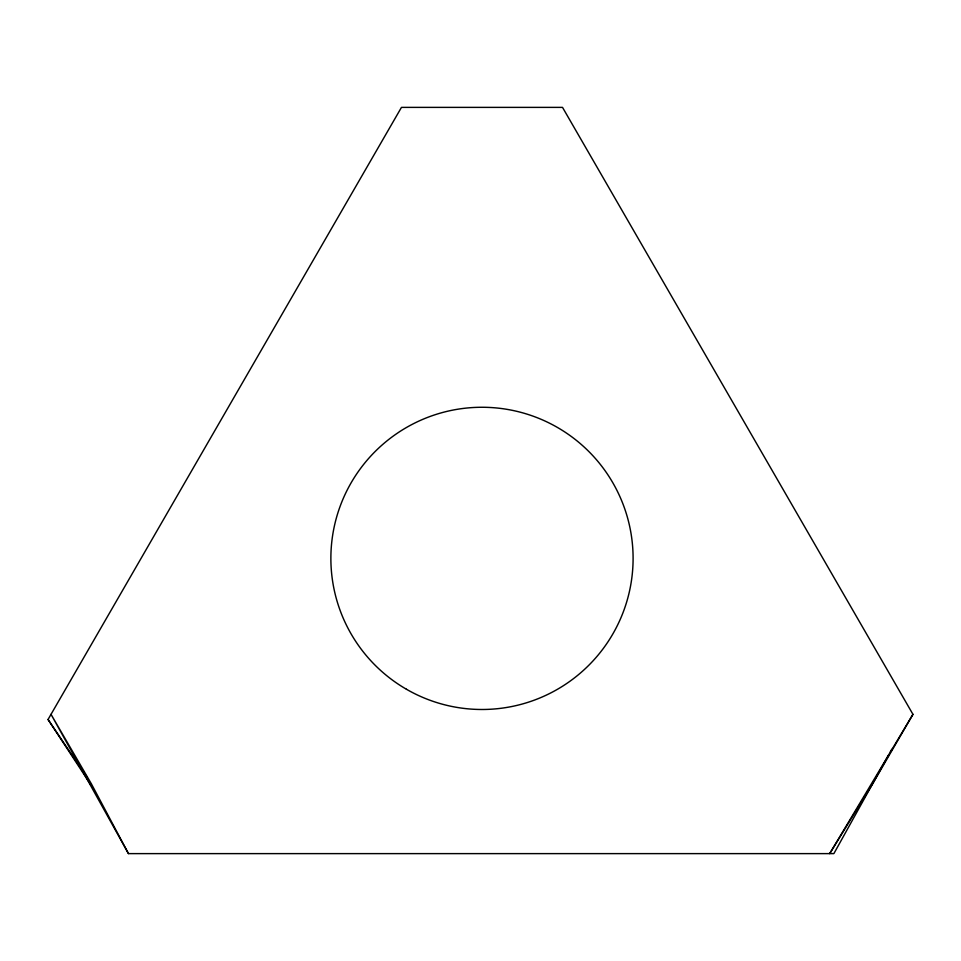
<?xml version="1.0" encoding="UTF-8"?>
<svg xmlns="http://www.w3.org/2000/svg" width="961" height="961" viewBox="0 0 961 961"><rect width="100%" height="100%" fill="white"/><g stroke="black" fill="none" stroke-linecap="round" stroke-linejoin="round"><path stroke-width="1.44" d="M888.877 754.493L833.872 853.62L128.462 853.62L51.029 714.335L91.403 783.888L128.462 853.62M890.318 751.886L891.772 749.28M90.754 784.681L48.05 719.489L401.458 107.38L562.521 107.38L912.95 714.335L872.576 783.888L829.691 853.62L912.95 714.335M48.05 719.489L87.235 777.689M406.431 689.241A151.105 151.105 0 0 0 633.095 558.377A151.105 151.105 0 0 0 406.431 427.513A151.105 151.105 0 0 0 406.431 689.241"/></g></svg>
